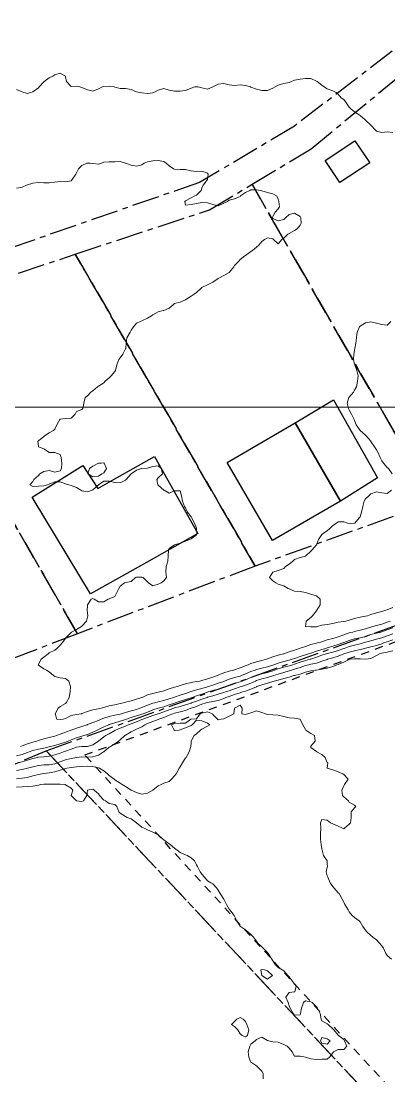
# Model space of a CAD drawing. Header units: centimetres. Extents: x 0 to 642158, y -847 to 649707.
# Drawn here: x 617676.7 to 617710.4, y 621026 to 621122.8 of the extents above; entities that cross this region are included whole.
import ezdxf

# ---------------------------------------------------------------- set-up
doc = ezdxf.new("R2010")
doc.units = ezdxf.units.CM
doc.header["$MEASUREMENT"] = 0
doc.linetypes.add('CENTERX2', pattern=[4, 2.5, -0.5, 0.5, -0.5])
doc.linetypes.add('JIS_02_0.7', pattern=[1.35, 0.75, -0.6])
for name, color, linetype, lineweight in [('MEV_grille', 254, 'Continuous', 9), ('WAL_parcellaire agricole', 7, 'JIS_02_0.7', 25), ('WAL_topographie 0.5', 253, 'Continuous', 20)]:
    doc.layers.add(name, color=color, linetype=linetype, lineweight=lineweight)
doc.layers.add('SPW_batiments', color=7, linetype='Continuous')
doc.layers.add('SPW_parcellaire cadastral', color=7, linetype='CENTERX2', lineweight=25, true_color=0xff0542)

# ---------------------------------------------------------------- blocks, each defined once
blk = doc.blocks.new('*U114')
at = {"layer": 'MEV_grille', "transparency": 33554687}
blk.add_lwpolyline([(-1338.461, 0), (1338.461, 0)], dxfattribs=at)
blk = doc.blocks.new('*U115')
at = {"layer": 'MEV_grille', "color": 0, "linetype": 'ByBlock', "lineweight": -2, "transparency": 16777216}
blk.add_blockref('*U114', (0, -1300), dxfattribs=at)

msp = doc.modelspace()

# ---------------------------------------------------------------- linework, layer by layer
at = {"layer": 'SPW_batiments'}
for points in [[(617708.638, 621109.791), (617705.905, 621107.973), (617704.555, 621109.99), (617707.288, 621111.806), (617708.638, 621109.791)], [(617709.341, 621080.891), (617705.959, 621078.764), (617701.808, 621085.94), (617705.324, 621088.04), (617709.341, 621080.891)], [(617705.959, 621078.764), (617699.725, 621075.156), (617695.558, 621082.305), (617701.808, 621085.94), (617705.959, 621078.764)], [(617683.703, 621079.929), (617685.001, 621080.66), (617688.897, 621082.855), (617692.878, 621075.789), (617688.162, 621073.132), (617683.037, 621070.244), (617678.855, 621077.198), (617677.692, 621079.134), (617682.332, 621082.019), (617683.703, 621079.929)]]:
    msp.add_lwpolyline(points, dxfattribs=at)
at = {"layer": 'SPW_parcellaire cadastral'}
for points in [[(617635.583, 621112.981), (617645.679, 621116.604), (617716.839, 621144.166), (617719.631, 621138.983), (617725.689, 621128.22), (617727.662, 621124.82), (617713.866, 621122.462), (617701.727, 621113.15), (617693.035, 621107.997), (617647.2, 621092.057), (617645.539, 621095.061), (617635.583, 621112.981)], [(617731.613, 621083.475), (617714.568, 621078.692), (617697.844, 621107.823), (617703.278, 621111.089), (617711.737, 621118.049), (617731.613, 621083.475)], [(617681.64, 621101.414), (617693.949, 621105.471), (617697.844, 621107.823), (617714.568, 621078.692), (617698.133, 621072.797), (617681.64, 621101.414)], [(617681.64, 621101.414), (617698.133, 621072.797), (617681.831, 621066.598), (617665.044, 621095.831), (617681.64, 621101.414)], [(617665.044, 621095.831), (617681.831, 621066.598), (617665.465, 621060.264), (617648.491, 621089.942), (617665.044, 621095.831)], [(617783.06, 621052.299), (617824.366, 621016.028), (617823.177, 621011.472), (617816.096, 621001.449), (617790.775, 620954.35), (617787.593, 620940.336), (617787.517, 620940.003), (617678.966, 621055.851), (617718.844, 621070.16), (617752.33, 621080.15), (617767.153, 621066.773), (617783.06, 621052.299)], [(617779.335, 620865.112), (617603.182, 621024.128), (617678.966, 621055.851), (617787.517, 620940.003), (617786.573, 620935.843), (617785.945, 620887.089), (617785.928, 620885.787), (617779.335, 620865.112)]]:
    msp.add_lwpolyline(points, dxfattribs=at)
at = {"layer": 'WAL_parcellaire agricole'}
msp.add_lwpolyline([(617711.348, 621023.973), (617682.511, 621055.47), (617712.232, 621066.306), (617752.064, 621078.644), (617761.967, 621069.104), (617779.177, 621054.814), (617799.846, 621036.234), (617822.223, 621016.236), (617800.306, 620927.942), (617776.245, 620953.259), (617751.353, 620981.853), (617711.348, 621023.973)], dxfattribs=at)
at = {"layer": 'WAL_topographie 0.5'}
for points in [[(617676.25, 621116.526), (617676.75, 621116.314), (617676.926, 621116.25), (617677.25, 621116.142), (617677.54, 621116.25), (617677.75, 621116.319), (617678.25, 621116.668), (617678.332, 621116.75), (617678.75, 621117.219), (617678.783, 621117.25), (617679.25, 621117.602), (617679.574, 621117.75), (617679.75, 621117.852), (617680.25, 621118.015), (617680.731, 621117.75), (617680.75, 621117.679), (617680.838, 621117.25), (617681.25, 621116.783), (617681.75, 621116.828), (617682.042, 621116.75), (617682.25, 621116.71), (617682.75, 621116.474), (617683.25, 621116.371), (617683.75, 621116.583), (617684.136, 621116.75), (617684.25, 621116.79), (617684.75, 621116.834), (617685.191, 621116.75), (617685.25, 621116.738), (617685.75, 621116.62), (617686.25, 621116.611), (617686.75, 621116.505), (617687.25, 621116.308), (617687.568, 621116.25), (617687.75, 621116.213), (617688.25, 621116.146), (617688.75, 621116.208), (617688.845, 621116.25), (617689.25, 621116.448), (617689.75, 621116.601), (617690.25, 621116.461), (617690.75, 621116.355), (617691.25, 621116.368), (617691.75, 621116.427), (617692.25, 621116.653), (617692.6, 621116.75), (617692.75, 621116.775), (617692.9, 621116.75), (617693.25, 621116.68), (617693.75, 621116.556), (617694.25, 621116.75), (617694.25, 621116.75), (617694.75, 621117.005), (617695.25, 621117.055), (617695.75, 621116.931), (617696.25, 621116.895), (617696.75, 621116.948), (617697.25, 621116.891), (617697.714, 621116.75), (617697.75, 621116.737), (617698.25, 621116.546), (617698.75, 621116.419), (617699.25, 621116.425), (617699.75, 621116.635), (617699.956, 621116.75), (617700.25, 621116.909), (617700.75, 621117.056), (617701.25, 621117.161), (617701.462, 621117.25), (617701.75, 621117.359), (617702.25, 621117.48), (617702.75, 621117.53), (617703.25, 621117.527), (617703.75, 621117.293), (617703.81, 621117.25), (617704.25, 621116.917), (617704.454, 621116.75), (617704.75, 621116.572), (617705.25, 621116.384), (617705.573, 621116.25), (617705.75, 621116.1), (617706.009, 621115.75), (617706.25, 621115.595), (617706.509, 621115.25), (617706.75, 621114.912), (617706.909, 621114.75), (617707.25, 621114.481), (617707.593, 621114.25), (617707.75, 621114.119), (617708.206, 621113.75), (617708.25, 621113.707), (617708.735, 621113.25), (617708.75, 621113.234), (617709.191, 621112.75), (617709.25, 621112.699), (617709.75, 621112.568), (617710.25, 621112.63), (617710.75, 621112.56)], [(617676.25, 621107.457), (617676.75, 621107.563), (617677.174, 621107.75), (617677.25, 621107.773), (617677.75, 621107.931), (617678.25, 621107.974), (617678.75, 621107.954), (617679.25, 621107.955), (617679.75, 621108.025), (617680.25, 621108.079), (617680.75, 621108.054), (617681.25, 621108.142), (617681.365, 621108.25), (617681.689, 621108.75), (617681.75, 621108.868), (617681.923, 621109.25), (617682.25, 621109.559), (617682.697, 621109.75), (617682.75, 621109.765), (617683, 621109.75), (617683.25, 621109.735), (617683.75, 621109.669), (617684.028, 621109.75), (617684.25, 621109.842), (617684.75, 621109.896), (617685.25, 621109.873), (617685.75, 621109.905), (617686.25, 621109.758), (617686.266, 621109.75), (617686.75, 621109.583), (617687.25, 621109.487), (617687.75, 621109.615), (617687.968, 621109.75), (617688.25, 621109.891), (617688.75, 621109.982), (617689.25, 621110.003), (617689.75, 621109.912), (617689.983, 621109.75), (617690.25, 621109.519), (617690.65, 621109.25), (617690.75, 621109.21), (617691.25, 621109.191), (617691.75, 621109.182), (617692.25, 621109.05), (617692.75, 621109.004), (617693.25, 621109.032), (617693.75, 621108.845), (617693.833, 621108.75), (617693.75, 621108.25), (617693.75, 621108.25), (617693.372, 621107.75), (617693.25, 621107.469), (617693.167, 621107.25), (617692.75, 621106.823), (617692.592, 621106.75), (617692.25, 621106.595), (617691.75, 621106.303), (617691.672, 621106.25), (617691.75, 621105.893), (617692.25, 621105.971), (617692.75, 621106.065), (617693.25, 621106.145), (617693.75, 621106.13), (617694.25, 621105.965), (617694.75, 621105.841), (617695.25, 621106.093), (617695.583, 621106.25), (617695.75, 621106.356), (617696.25, 621106.477), (617696.75, 621106.709), (617696.785, 621106.75), (617697.25, 621107.057), (617697.645, 621107.25), (617697.75, 621107.299), (617698.25, 621107.325), (617698.625, 621107.25), (617698.75, 621107.217), (617699.25, 621107.08), (617699.75, 621106.934), (617700.096, 621106.75), (617700.25, 621106.484), (617700.317, 621106.25), (617700.35, 621105.75), (617700.25, 621105.583), (617699.974, 621105.25), (617699.75, 621104.868), (617699.687, 621104.75), (617699.75, 621104.679), (617700.25, 621104.455), (617700.75, 621104.604), (617700.902, 621104.75), (617701.25, 621105.052), (617701.75, 621105.187), (617702.25, 621104.873), (617702.32, 621104.75), (617702.336, 621104.25), (617702.25, 621104.083), (617701.97, 621103.75), (617701.75, 621103.595), (617701.25, 621103.319), (617701.141, 621103.25), (617700.75, 621102.871), (617700.59, 621102.75), (617700.25, 621102.364), (617699.825, 621102.75), (617699.75, 621102.813), (617699.25, 621102.924), (617698.976, 621102.75), (617698.75, 621102.587), (617698.454, 621102.25), (617698.25, 621102.068), (617697.885, 621101.75), (617697.75, 621101.643), (617697.25, 621101.29), (617697.18, 621101.25), (617696.75, 621100.913), (617696.6, 621100.75), (617696.25, 621100.361), (617696.178, 621100.25), (617695.792, 621099.75), (617695.75, 621099.718), (617695.25, 621099.446), (617694.862, 621099.25), (617694.75, 621099.183), (617694.25, 621098.829), (617694.079, 621098.75), (617693.75, 621098.592), (617693.25, 621098.361), (617693.137, 621098.25), (617692.75, 621097.897), (617692.542, 621097.75), (617692.25, 621097.558), (617691.771, 621097.25), (617691.75, 621097.234), (617691.25, 621097.024), (617690.75, 621096.896), (617690.604, 621096.75), (617690.25, 621096.454), (617689.75, 621096.259), (617689.7, 621096.25), (617689.25, 621096.114), (617688.75, 621095.833), (617688.639, 621095.75), (617688.25, 621095.536), (617687.75, 621095.304), (617687.575, 621095.25), (617687.25, 621095.069), (617686.963, 621094.75), (617686.75, 621094.435), (617686.656, 621094.25), (617686.364, 621093.75), (617686.288, 621093.25), (617686.267, 621092.75), (617686.25, 621092.726), (617686.006, 621092.25), (617685.75, 621091.911), (617685.628, 621091.75), (617685.437, 621091.25), (617685.325, 621090.75), (617685.25, 621090.653), (617684.937, 621090.25), (617684.75, 621090.067), (617684.379, 621089.75), (617684.25, 621089.621), (617683.75, 621089.297), (617683.687, 621089.25), (617683.25, 621088.888), (617683.076, 621088.75), (617682.75, 621088.409), (617682.555, 621088.25), (617682.417, 621087.75), (617682.341, 621087.25), (617682.25, 621087.167), (617681.75, 621086.972), (617681.621, 621086.75), (617681.25, 621086.379), (617680.75, 621086.324), (617680.25, 621086.269), (617680.224, 621086.25), (617679.929, 621085.75), (617679.75, 621085.361), (617679.65, 621085.25), (617679.25, 621085.028), (617678.815, 621084.75), (617678.75, 621084.696), (617678.25, 621084.295), (617678.187, 621084.25), (617678.25, 621083.75), (617678.25, 621083.75), (617678.75, 621083.552), (617679.207, 621083.25), (617679.25, 621083.229), (617679.75, 621083.218), (617680.25, 621083.023), (617680.335, 621082.75), (617680.417, 621082.25), (617680.357, 621081.75), (617680.25, 621081.546), (617679.75, 621081.407), (617679.25, 621081.569), (617678.75, 621081.471), (617678.385, 621081.25), (617678.25, 621081.103), (617677.821, 621080.75), (617677.75, 621080.568), (617677.458, 621080.25), (617677.75, 621080.091), (617678.25, 621080.125), (617678.75, 621080.149), (617679.076, 621080.25), (617679.25, 621080.317), (617679.75, 621080.527), (617680.25, 621080.52), (617680.75, 621080.355), (617681.05, 621080.25), (617681.25, 621080.179), (617681.75, 621079.994), (617682.158, 621079.75), (617682.25, 621079.704), (617682.75, 621079.596), (617683.175, 621079.75), (617683.25, 621079.806), (617683.75, 621080.25), (617683.75, 621080.25), (617684.25, 621080.599), (617684.75, 621080.577), (617685.25, 621080.464), (617685.75, 621080.432), (617686.25, 621080.687), (617686.306, 621080.75), (617686.75, 621081.25), (617686.75, 621081.25), (617687.25, 621081.607), (617687.694, 621081.75), (617687.75, 621081.763), (617688.25, 621081.773), (617688.75, 621081.944), (617689.25, 621082.008), (617689.526, 621081.75), (617689.632, 621081.25), (617689.25, 621080.889), (617689.111, 621080.75), (617689.217, 621080.25), (617689.25, 621080.214), (617689.75, 621079.769), (617689.783, 621079.75), (617690.25, 621079.491), (617690.75, 621079.715), (617691.25, 621079.692), (617691.385, 621079.25), (617691.478, 621078.75), (617691.665, 621078.25), (617691.75, 621078.132), (617691.917, 621077.75), (617692.25, 621077.311), (617692.285, 621077.25), (617692.557, 621076.75), (617692.75, 621076.263), (617692.756, 621076.25), (617692.797, 621075.75), (617692.75, 621075.674), (617692.25, 621075.309), (617692.125, 621075.25), (617691.75, 621075.095), (617691.25, 621074.91), (617690.75, 621074.75), (617690.75, 621074.75), (617690.25, 621074.4), (617690.189, 621074.25), (617690.159, 621073.75), (617690.112, 621073.25), (617689.968, 621072.75), (617689.955, 621072.25), (617689.988, 621071.75), (617689.75, 621071.453), (617689.5, 621071.25), (617689.25, 621071.13), (617688.75, 621070.989), (617688.354, 621071.25), (617688.25, 621071.361), (617687.875, 621071.75), (617687.75, 621071.794), (617687.25, 621071.785), (617687.17, 621071.75), (617686.75, 621071.388), (617686.25, 621071.295), (617686.15, 621071.25), (617685.75, 621070.964), (617685.645, 621070.75), (617685.387, 621070.25), (617685.25, 621070), (617684.75, 621069.8), (617684.659, 621069.75), (617684.25, 621069.513), (617683.75, 621069.524), (617683.361, 621069.75), (617683.25, 621069.811), (617683.096, 621069.75), (617682.767, 621069.25), (617682.75, 621069.15), (617682.724, 621068.75), (617682.75, 621068.5), (617682.777, 621068.25), (617682.75, 621068.117), (617682.675, 621067.75), (617682.25, 621067.294), (617682.192, 621067.25), (617681.75, 621066.976), (617681.298, 621066.75), (617681.25, 621066.712), (617680.805, 621066.25), (617680.75, 621066.167), (617680.431, 621065.75), (617680.25, 621065.543), (617679.934, 621065.25), (617679.75, 621065.094), (617679.25, 621064.833), (617679.138, 621064.75), (617678.75, 621064.458), (617678.511, 621064.25), (617678.25, 621063.788), (617678.225, 621063.75), (617678.25, 621063.72), (617678.75, 621063.366), (617679, 621063.25), (617679.25, 621063.099), (617679.646, 621062.75), (617679.75, 621062.662), (617680.25, 621062.545), (617680.75, 621062.491), (617681.032, 621062.25), (617681.206, 621061.75), (617681.175, 621061.25), (617681.083, 621060.75), (617680.806, 621060.25), (617680.75, 621060.204), (617680.25, 621059.933), (617680.067, 621059.75), (617679.786, 621059.25), (617679.934, 621058.75), (617680.25, 621058.717), (617680.511, 621058.75), (617680.75, 621058.832), (617681.25, 621059.085), (617681.75, 621059.18), (617682.214, 621059.25), (617682.25, 621059.261), (617682.75, 621059.454), (617683.25, 621059.598), (617683.75, 621059.702), (617684.014, 621059.75), (617684.25, 621059.832), (617684.75, 621059.969), (617685.25, 621060.074), (617685.75, 621060.184), (617686.051, 621060.25), (617686.25, 621060.318), (617686.75, 621060.449), (617687.25, 621060.585), (617687.75, 621060.746), (617687.761, 621060.75), (617688.25, 621060.98), (617688.75, 621061.125), (617689.25, 621061.227), (617689.354, 621061.25), (617689.75, 621061.366), (617690.25, 621061.531), (617690.75, 621061.685), (617690.995, 621061.75), (617691.25, 621061.837), (617691.75, 621061.985), (617692.25, 621062.106), (617692.75, 621062.196), (617693.064, 621062.25), (617693.25, 621062.298), (617693.75, 621062.444), (617694.25, 621062.609), (617694.675, 621062.75), (617694.75, 621062.784), (617695.25, 621062.993), (617695.75, 621063.152), (617696.138, 621063.25), (617696.25, 621063.291), (617696.75, 621063.473), (617697.25, 621063.66), (617697.491, 621063.75), (617697.75, 621063.863), (617698.25, 621064.019), (617698.75, 621064.136), (617699.157, 621064.25), (617699.25, 621064.284), (617699.75, 621064.472), (617700.25, 621064.621), (617700.734, 621064.75), (617700.75, 621064.756), (617701.25, 621064.926), (617701.75, 621065.098), (617702.211, 621065.25), (617702.25, 621065.264), (617702.75, 621065.43), (617703.25, 621065.598), (617703.75, 621065.731), (617703.837, 621065.75), (617704.25, 621065.859), (617704.75, 621066.021), (617705.25, 621066.165), (617705.547, 621066.25), (617705.75, 621066.317), (617706.25, 621066.493), (617706.75, 621066.665), (617707.088, 621066.75), (617707.25, 621066.799), (617707.75, 621066.912), (617708.25, 621067.052), (617708.75, 621067.209), (617708.913, 621067.25), (617709.25, 621067.353), (617709.75, 621067.479), (617710.25, 621067.654), (617710.519, 621067.75)], [(617710.559, 621095.25), (617710.25, 621094.911), (617709.75, 621094.952), (617709.25, 621095.087), (617708.75, 621095.199), (617708.25, 621095.099), (617707.75, 621094.807), (617707.686, 621094.75), (617707.5, 621094.25), (617707.433, 621093.75), (617707.35, 621093.25), (617707.275, 621092.75), (617707.25, 621092.583), (617707.194, 621092.25), (617707.155, 621091.75), (617707.25, 621091.321), (617707.266, 621091.25), (617707.471, 621090.75), (617707.569, 621090.25), (617707.52, 621089.75), (617707.415, 621089.25), (617707.25, 621088.932), (617707.147, 621088.75), (617706.75, 621088.307), (617706.71, 621088.25), (617706.578, 621087.75), (617706.695, 621087.25), (617706.75, 621087.146), (617706.978, 621086.75), (617707.206, 621086.25), (617707.25, 621086.163), (617707.408, 621085.75), (617707.75, 621085.25), (617707.75, 621085.25), (617708.25, 621084.803), (617708.315, 621084.75), (617708.743, 621084.25), (617708.75, 621084.24), (617709.086, 621083.75), (617709.25, 621083.471), (617709.382, 621083.25), (617709.607, 621082.75), (617709.75, 621082.457), (617709.894, 621082.25), (617710.25, 621081.83), (617710.358, 621081.75), (617710.694, 621081.25)], [(617684.075, 621081.25), (617683.75, 621081.033), (617683.25, 621081), (617682.779, 621081.25), (617682.939, 621081.75), (617683.25, 621081.979), (617683.75, 621082.238), (617684, 621082.25), (617684.25, 621082.256), (617684.27, 621082.25), (617684.5, 621081.75), (617684.25, 621081.367), (617684.075, 621081.25)], [(617710.647, 621079.75), (617710.25, 621079.463), (617709.75, 621079.51), (617709.25, 621079.598), (617708.75, 621079.412), (617708.567, 621079.25), (617708.25, 621078.962), (617708.135, 621078.75), (617707.997, 621078.25), (617707.894, 621077.75), (617707.75, 621077.326), (617707.712, 621077.25), (617707.266, 621076.75), (617707.25, 621076.733), (617706.75, 621076.708), (617706.611, 621076.75), (617706.25, 621076.857), (617705.75, 621076.863), (617705.583, 621076.75), (617705.25, 621076.51), (617704.979, 621076.25), (617704.75, 621076.021), (617704.302, 621075.75), (617704.25, 621075.705), (617703.938, 621075.25), (617703.75, 621074.75), (617703.75, 621074.75), (617703.344, 621074.25), (617703.25, 621074.163), (617702.793, 621073.75), (617702.75, 621073.722), (617702.25, 621073.592), (617701.75, 621073.394), (617701.586, 621073.25), (617701.25, 621072.971), (617700.906, 621072.75), (617700.75, 621072.575), (617700.25, 621072.382), (617699.75, 621072.25), (617699.75, 621072.25), (617699.462, 621071.75), (617699.75, 621071.437), (617700.015, 621071.25), (617700.25, 621071.132), (617700.75, 621070.985), (617701.15, 621070.75), (617701.25, 621070.706), (617701.75, 621070.51), (617702.25, 621070.454), (617702.75, 621070.382), (617703.107, 621070.25), (617703.25, 621070.214), (617703.75, 621070.058), (617704.083, 621069.75), (617704.095, 621069.25), (617703.8, 621068.75), (617703.75, 621068.697), (617703.396, 621068.25), (617703.25, 621068.075), (617702.817, 621067.75), (617702.75, 621067.25), (617703.25, 621067.224), (617703.75, 621067.239), (617703.838, 621067.25), (617704.25, 621067.382), (617704.75, 621067.432), (617705.25, 621067.538), (617705.75, 621067.642), (617706.25, 621067.71), (617706.461, 621067.75), (617706.75, 621067.846), (617707.25, 621067.999), (617707.75, 621068.101), (617708.25, 621068.204), (617708.422, 621068.25), (617708.75, 621068.368), (617709.25, 621068.509), (617709.75, 621068.638), (617710.123, 621068.75), (617710.25, 621068.799), (617710.75, 621068.997)], [(617676.611, 621056.25), (617676.75, 621056.298), (617677.25, 621056.497), (617677.75, 621056.653), (617678.115, 621056.75), (617678.25, 621056.793), (617678.75, 621056.938), (617679.25, 621057.067), (617679.75, 621057.198), (617679.905, 621057.25), (617680.25, 621057.383), (617680.75, 621057.573), (617681.247, 621057.75), (617681.25, 621057.751), (617681.75, 621057.927), (617682.25, 621058.092), (617682.72, 621058.25), (617682.75, 621058.261), (617683.25, 621058.439), (617683.75, 621058.642), (617684.01, 621058.75), (617684.25, 621058.845), (617684.75, 621059.003), (617685.25, 621059.109), (617685.75, 621059.217), (617685.869, 621059.25), (617686.25, 621059.371), (617686.75, 621059.514), (617687.25, 621059.65), (617687.571, 621059.75), (617687.75, 621059.82), (617688.25, 621060.04), (617688.75, 621060.21), (617688.937, 621060.25), (617689.25, 621060.332), (617689.75, 621060.468), (617690.25, 621060.627), (617690.653, 621060.75), (617690.75, 621060.787), (617691.25, 621060.96), (617691.75, 621061.115), (617692.169, 621061.25), (617692.25, 621061.281), (617692.75, 621061.445), (617693.25, 621061.578), (617693.75, 621061.72), (617693.856, 621061.75), (617694.25, 621061.882), (617694.75, 621062.044), (617695.25, 621062.226), (617695.314, 621062.25), (617695.75, 621062.433), (617696.25, 621062.582), (617696.75, 621062.712), (617696.865, 621062.75), (617697.25, 621062.902), (617697.75, 621063.126), (617698.119, 621063.25), (617698.25, 621063.299), (617698.75, 621063.419), (617699.25, 621063.561), (617699.75, 621063.72), (617699.845, 621063.75), (617700.25, 621063.896), (617700.75, 621064.048), (617701.25, 621064.176), (617701.521, 621064.25), (617701.75, 621064.33), (617702.25, 621064.518), (617702.75, 621064.672), (617703.038, 621064.75), (617703.25, 621064.822), (617703.75, 621064.992), (617704.25, 621065.145), (617704.624, 621065.25), (617704.75, 621065.293), (617705.25, 621065.457), (617705.75, 621065.612), (617706.173, 621065.75), (617706.25, 621065.779), (617706.75, 621065.974), (617707.25, 621066.13), (617707.75, 621066.224), (617707.87, 621066.25), (617708.25, 621066.347), (617708.75, 621066.509), (617709.25, 621066.648), (617709.659, 621066.75), (617709.75, 621066.775), (617710.25, 621066.955), (617710.75, 621067.143)], [(617676.25, 621055.378), (617676.75, 621055.521), (617677.25, 621055.692), (617677.412, 621055.75), (617677.75, 621055.874), (617678.25, 621055.996), (617678.75, 621056.095), (617679.25, 621056.216), (617679.371, 621056.25), (617679.75, 621056.351), (617680.25, 621056.493), (617680.75, 621056.661), (617680.977, 621056.75), (617681.25, 621056.86), (617681.75, 621057.048), (617682.25, 621057.197), (617682.42, 621057.25), (617682.75, 621057.353), (617683.25, 621057.55), (617683.64, 621057.75), (617683.75, 621057.8), (617684.25, 621058.041), (617684.712, 621058.25), (617684.75, 621058.266), (617685.25, 621058.429), (617685.75, 621058.56), (617686.25, 621058.722), (617686.328, 621058.75), (617686.75, 621058.897), (617687.25, 621059.054), (617687.75, 621059.214), (617687.851, 621059.25), (617688.25, 621059.413), (617688.75, 621059.613), (617689.227, 621059.75), (617689.25, 621059.757), (617689.75, 621059.901), (617690.25, 621060.072), (617690.75, 621060.234), (617690.805, 621060.25), (617691.25, 621060.399), (617691.75, 621060.552), (617692.25, 621060.713), (617692.358, 621060.75), (617692.75, 621060.894), (617693.25, 621061.059), (617693.75, 621061.224), (617693.833, 621061.25), (617694.25, 621061.383), (617694.75, 621061.52), (617695.25, 621061.686), (617695.425, 621061.75), (617695.75, 621061.879), (617696.25, 621062.049), (617696.75, 621062.189), (617696.944, 621062.25), (617697.25, 621062.356), (617697.75, 621062.574), (617698.181, 621062.75), (617698.25, 621062.779), (617698.75, 621062.906), (617699.25, 621063.033), (617699.75, 621063.198), (617699.903, 621063.25), (617700.25, 621063.375), (617700.75, 621063.529), (617701.25, 621063.661), (617701.574, 621063.75), (617701.75, 621063.803), (617702.25, 621063.979), (617702.75, 621064.141), (617703.169, 621064.25), (617703.25, 621064.274), (617703.75, 621064.431), (617704.25, 621064.612), (617704.651, 621064.75), (617704.75, 621064.783), (617705.25, 621064.916), (617705.75, 621065.064), (617706.25, 621065.233), (617706.301, 621065.25), (617706.75, 621065.411), (617707.25, 621065.557), (617707.75, 621065.68), (617708.029, 621065.75), (617708.25, 621065.806), (617708.75, 621065.941), (617709.25, 621066.08), (617709.75, 621066.223), (617709.825, 621066.25), (617710.25, 621066.4), (617710.75, 621066.595)], [(617676.402, 621054.75), (617676.75, 621054.836), (617677.25, 621054.984), (617677.75, 621055.148), (617678.19, 621055.25), (617678.25, 621055.264), (617678.75, 621055.315), (617679.25, 621055.362), (617679.75, 621055.48), (617680.25, 621055.651), (617680.541, 621055.75), (617680.75, 621055.822), (617681.25, 621056.002), (617681.75, 621056.173), (617682.25, 621056.248), (617682.393, 621056.25), (617682.75, 621056.257), (617683.25, 621056.402), (617683.75, 621056.747), (617683.754, 621056.75), (617684.25, 621057.12), (617684.438, 621057.25), (617684.75, 621057.419), (617685.25, 621057.705), (617685.331, 621057.75), (617685.75, 621057.916), (617686.25, 621058.123), (617686.525, 621058.25), (617686.75, 621058.336), (617687.25, 621058.512), (617687.75, 621058.714), (617687.831, 621058.75), (617688.25, 621058.907), (617688.75, 621059.086), (617689.221, 621059.25), (617689.25, 621059.26), (617689.75, 621059.429), (617690.25, 621059.608), (617690.66, 621059.75), (617690.75, 621059.781), (617691.25, 621059.927), (617691.75, 621060.07), (617692.25, 621060.23), (617692.301, 621060.25), (617692.75, 621060.417), (617693.25, 621060.593), (617693.718, 621060.75), (617693.75, 621060.761), (617694.25, 621060.91), (617694.75, 621061.042), (617695.25, 621061.195), (617695.406, 621061.25), (617695.75, 621061.37), (617696.25, 621061.549), (617696.75, 621061.709), (617696.874, 621061.75), (617697.25, 621061.867), (617697.75, 621062.069), (617698.154, 621062.25), (617698.25, 621062.291), (617698.75, 621062.441), (617699.25, 621062.569), (617699.75, 621062.728), (617699.813, 621062.75), (617700.25, 621062.894), (617700.75, 621063.047), (617701.25, 621063.19), (617701.45, 621063.25), (617701.75, 621063.33), (617702.25, 621063.489), (617702.75, 621063.664), (617703.062, 621063.75), (617703.25, 621063.796), (617703.75, 621063.908), (617704.25, 621064.064), (617704.75, 621064.242), (617704.774, 621064.25), (617705.25, 621064.376), (617705.75, 621064.534), (617706.25, 621064.744), (617706.263, 621064.75), (617706.75, 621064.912), (617707.25, 621065.037), (617707.75, 621065.14), (617708.198, 621065.25), (617708.25, 621065.261), (617708.75, 621065.378), (617709.25, 621065.52), (617709.75, 621065.679), (617709.932, 621065.75), (617710.25, 621065.854), (617710.75, 621066.044)], [(617676.25, 621054.038), (617676.75, 621054.133), (617677.242, 621054.25), (617677.25, 621054.252), (617677.75, 621054.384), (617678.25, 621054.504), (617678.75, 621054.559), (617679.25, 621054.577), (617679.75, 621054.666), (617679.976, 621054.75), (617680.25, 621054.857), (617680.75, 621055.026), (617681.25, 621055.15), (617681.75, 621055.25), (617681.75, 621055.25), (617682.25, 621055.297), (617682.75, 621055.274), (617683.25, 621055.299), (617683.75, 621055.456), (617684.218, 621055.75), (617684.25, 621055.774), (617684.75, 621056.174), (617684.856, 621056.25), (617685.25, 621056.501), (617685.596, 621056.75), (617685.75, 621056.853), (617686.19, 621057.25), (617686.25, 621057.284), (617686.75, 621057.579), (617687.052, 621057.75), (617687.25, 621057.824), (617687.75, 621058.05), (617688.023, 621058.25), (617688.25, 621058.348), (617688.75, 621058.532), (617689.25, 621058.723), (617689.301, 621058.75), (617689.75, 621058.915), (617690.25, 621059.122), (617690.592, 621059.25), (617690.75, 621059.297), (617691.25, 621059.42), (617691.75, 621059.564), (617692.248, 621059.75), (617692.25, 621059.751), (617692.75, 621059.928), (617693.25, 621060.117), (617693.654, 621060.25), (617693.75, 621060.278), (617694.25, 621060.372), (617694.75, 621060.482), (617695.25, 621060.666), (617695.454, 621060.75), (617695.75, 621060.841), (617696.25, 621061.009), (617696.75, 621061.185), (617696.963, 621061.25), (617697.25, 621061.322), (617697.75, 621061.493), (617698.25, 621061.729), (617698.298, 621061.75), (617698.75, 621061.893), (617699.25, 621062.051), (617699.75, 621062.212), (617699.864, 621062.25), (617700.25, 621062.348), (617700.75, 621062.483), (617701.25, 621062.611), (617701.689, 621062.75), (617701.75, 621062.764), (617702.25, 621062.893), (617702.75, 621063.056), (617703.25, 621063.192), (617703.62, 621063.25), (617703.75, 621063.262), (617704.25, 621063.33), (617704.75, 621063.445), (617705.25, 621063.592), (617705.628, 621063.75), (617705.75, 621063.785), (617706.25, 621063.976), (617706.75, 621064.232), (617706.82, 621064.25), (617707.25, 621064.302), (617707.75, 621064.286), (617708.25, 621064.261), (617708.75, 621064.333), (617709.25, 621064.584), (617709.531, 621064.75), (617709.75, 621064.811), (617710.25, 621064.911), (617710.75, 621065.035)], [(617676.25, 621053.276), (617676.75, 621053.338), (617677.25, 621053.418), (617677.75, 621053.544), (617678.25, 621053.682), (617678.567, 621053.75), (617678.75, 621053.786), (617679.25, 621053.848), (617679.75, 621053.925), (617680.25, 621054.064), (617680.75, 621054.222), (617680.872, 621054.25), (617681.25, 621054.324), (617681.75, 621054.386), (617682.25, 621054.422), (617682.75, 621054.43), (617683.25, 621054.402), (617683.75, 621054.293), (617683.853, 621054.25), (617684.25, 621054.025), (617684.578, 621053.75), (617684.75, 621053.587), (617685.195, 621053.25), (617685.25, 621053.201), (617685.75, 621052.875), (617685.95, 621052.75), (617686.25, 621052.569), (617686.75, 621052.255), (617686.757, 621052.25), (617687.25, 621052.022), (617687.75, 621051.872), (617688.25, 621051.975), (617688.744, 621052.25), (617688.75, 621052.255), (617689.25, 621052.633), (617689.521, 621052.75), (617689.75, 621052.893), (617690.25, 621053.029), (617690.471, 621053.25), (617690.75, 621053.55), (617690.873, 621053.75), (617691.174, 621054.25), (617691.25, 621054.398), (617691.459, 621054.75), (617691.75, 621055.198), (617691.807, 621055.25), (617692.067, 621055.75), (617692.225, 621056.25), (617692.25, 621056.583), (617692.273, 621056.75), (617692.544, 621057.25), (617692.75, 621057.396), (617693.119, 621057.75), (617693.25, 621057.833), (617693.75, 621058.125), (617693.97, 621058.25), (617693.75, 621058.375), (617693.25, 621058.616), (617692.75, 621058.655), (617692.345, 621058.25), (617692.25, 621058.167), (617691.75, 621057.972), (617691.25, 621057.763), (617691.15, 621057.75), (617690.75, 621057.726), (617690.705, 621057.75), (617690.464, 621058.25), (617690.75, 621058.353), (617691.25, 621058.383), (617691.75, 621058.379), (617692.228, 621058.75), (617692.25, 621058.755), (617692.75, 621058.772), (617693.098, 621059.25), (617693.25, 621059.311), (617693.75, 621059.431), (617694.227, 621059.25), (617694.25, 621059.173), (617694.673, 621058.75), (617694.75, 621058.697), (617695, 621058.75), (617695.25, 621058.778), (617695.75, 621059.042), (617696.185, 621059.25), (617696.25, 621059.75), (617696.25, 621059.75), (617696.75, 621060.033), (617696.931, 621059.75), (617696.917, 621059.25), (617697.25, 621059.194), (617697.426, 621059.25), (617697.75, 621059.35), (617698.25, 621059.529), (617698.75, 621059.378), (617699.083, 621059.25), (617699.25, 621059.199), (617699.75, 621059.165), (617700.25, 621059.123), (617700.75, 621058.99), (617701.25, 621058.869), (617701.75, 621058.837), (617702.25, 621058.75), (617702.25, 621058.75), (617702.5, 621058.25), (617702.75, 621057.813), (617702.79, 621057.75), (617703.25, 621057.431), (617703.575, 621057.25), (617703.641, 621056.75), (617703.25, 621056.276), (617703.224, 621056.25), (617703.25, 621056.167), (617703.75, 621055.788), (617703.775, 621055.75), (617704.25, 621055.5), (617704.567, 621055.25), (617704.75, 621054.792), (617704.792, 621054.75), (617704.75, 621054.25), (617705.25, 621054.114), (617705.75, 621053.92), (617706.167, 621053.75), (617706.25, 621053.687), (617706.67, 621053.25), (617706.315, 621052.75), (617706.25, 621052.632), (617706.083, 621052.25), (617706.153, 621051.75), (617706.25, 621051.625), (617706.678, 621051.25), (617706.75, 621051.135), (617707.25, 621050.875), (617707.357, 621050.75), (617707.25, 621050.613), (617706.942, 621050.25), (617706.925, 621049.75), (617706.868, 621049.25), (617706.75, 621049.129), (617706.319, 621048.75), (617706.25, 621048.705), (617706.139, 621048.75), (617705.75, 621048.925), (617705.25, 621049.156), (617705.056, 621049.25), (617704.75, 621049.482), (617704.25, 621049.554), (617704.131, 621049.25), (617704.143, 621048.75), (617704.132, 621048.25), (617704.121, 621047.75), (617704.182, 621047.25), (617704.25, 621046.875), (617704.268, 621046.75), (617704.412, 621046.25), (617704.733, 621045.75), (617704.75, 621045.5), (617704.762, 621045.25), (617704.75, 621045.166), (617704.658, 621044.75), (617704.75, 621044.393), (617704.785, 621044.25), (617705.014, 621043.75), (617705.25, 621043.396), (617705.38, 621043.25), (617705.75, 621042.833), (617705.841, 621042.75), (617706.098, 621042.25), (617706.25, 621041.958), (617706.361, 621041.75), (617706.652, 621041.25), (617706.75, 621041.088), (617707.037, 621040.75), (617707.25, 621040.573), (617707.669, 621040.25), (617707.75, 621040.164), (617707.992, 621039.75), (617708.25, 621039.39), (617708.383, 621039.25), (617708.75, 621038.899), (617708.917, 621038.75), (617709.25, 621038.5), (617709.514, 621038.25), (617709.75, 621037.978), (617709.907, 621037.75), (617710.123, 621037.25), (617710.25, 621037.079), (617710.625, 621036.75)], [(617676.25, 621052.506), (617676.75, 621052.534), (617677.25, 621052.575), (617677.75, 621052.621), (617678.25, 621052.712), (617678.432, 621052.75), (617678.75, 621052.792), (617679.25, 621052.801), (617679.75, 621052.788), (617680.25, 621052.78), (617680.708, 621052.75), (617680.75, 621052.731), (617681.25, 621052.432), (617681.417, 621052.25), (617681.25, 621051.75), (617681.75, 621051.25), (617681.75, 621051.25), (617682.25, 621051.216), (617682.375, 621051.25), (617682.702, 621051.75), (617682.75, 621052.25), (617682.75, 621052.25), (617683.25, 621052.337), (617683.375, 621052.25), (617683.75, 621051.895), (617683.85, 621051.75), (617684.25, 621051.335), (617684.395, 621051.25), (617684.75, 621051.034), (617685.25, 621050.936), (617685.445, 621050.75), (617685.63, 621050.25), (617685.75, 621050.148), (617686.25, 621049.819), (617686.405, 621049.75), (617686.75, 621049.628), (617687.25, 621049.25), (617687.25, 621049.25), (617687.75, 621048.837), (617687.947, 621048.75), (617688.25, 621048.608), (617688.75, 621048.388), (617689.044, 621048.25), (617689.25, 621048.136), (617689.677, 621047.75), (617689.75, 621047.69), (617690.25, 621047.323), (617690.349, 621047.25), (617690.75, 621046.933), (617690.967, 621046.75), (617691.25, 621046.537), (617691.75, 621046.323), (617691.887, 621046.25), (617692.25, 621046.034), (617692.574, 621045.75), (617692.75, 621045.394), (617692.831, 621045.25), (617693.091, 621044.75), (617693.25, 621044.552), (617693.475, 621044.25), (617693.75, 621043.94), (617694.074, 621043.75), (617694.25, 621043.657), (617694.62, 621043.25), (617694.75, 621043.083), (617694.929, 621042.75), (617695.25, 621042.25), (617695.25, 621042.25), (617695.502, 621041.75), (617695.75, 621041.324), (617695.801, 621041.25), (617696.201, 621040.75), (617696.25, 621040.669), (617696.455, 621040.25), (617696.75, 621039.777), (617696.779, 621039.75), (617697.25, 621039.417), (617697.468, 621039.25), (617697.75, 621039.015), (617697.969, 621038.75), (617698.25, 621038.381), (617698.348, 621038.25), (617698.75, 621037.883), (617698.88, 621037.75), (617699.25, 621037.355), (617699.326, 621037.25), (617699.653, 621036.75), (617699.75, 621036.575), (617699.978, 621036.25), (617700.25, 621035.968), (617700.603, 621035.75), (617700.75, 621035.665), (617701.121, 621035.25), (617701.25, 621035.115), (617701.53, 621034.75), (617701.75, 621034.445), (617701.885, 621034.25), (617701.764, 621033.75), (617701.75, 621033.739), (617701.25, 621033.669), (617700.933, 621033.25), (617701.145, 621032.75), (617701.25, 621032.454), (617701.344, 621032.25), (617701.618, 621031.75), (617701.75, 621031.603), (617702.25, 621031.646), (617702.299, 621031.75), (617702.375, 621032.25), (617702.552, 621032.75), (617702.75, 621032.931), (617703.25, 621032.833), (617703.345, 621032.75), (617703.75, 621032.369), (617703.843, 621032.25), (617704.089, 621031.75), (617704.171, 621031.25), (617704.25, 621031.092), (617704.75, 621030.821), (617704.829, 621030.75), (617705.25, 621030.35), (617705.336, 621030.25), (617705.75, 621029.767), (617705.767, 621029.75), (617706.25, 621029.358), (617706.339, 621029.25), (617706.542, 621028.75), (617706.25, 621028.446), (617705.75, 621028.461), (617705.318, 621028.25), (617705.25, 621028.15), (617704.964, 621027.75), (617704.75, 621027.577), (617704.25, 621027.556), (617703.75, 621027.524), (617703.25, 621027.593), (617702.75, 621027.75), (617702.75, 621027.75), (617702.25, 621027.854), (617701.75, 621027.841), (617701.525, 621028.25), (617701.25, 621028.573), (617701.073, 621028.75), (617700.75, 621028.907), (617700.25, 621029.119), (617699.75, 621029.162), (617699.375, 621029.25), (617699.25, 621029.288), (617698.75, 621029.583), (617698.25, 621029.375), (617698.139, 621029.25), (617697.75, 621028.932), (617697.632, 621028.75), (617697.491, 621028.25), (617697.55, 621027.75), (617697.75, 621027.295), (617697.8, 621027.25), (617698.25, 621026.95), (617698.481, 621026.75), (617698.75, 621026.458), (617698.854, 621026.25), (617698.865, 621025.75)], [(617699.25, 621034.893), (617699.719, 621035.25), (617699.25, 621035.667), (617699, 621035.75), (617698.75, 621035.791), (617698.667, 621035.75), (617698.75, 621035.25), (617698.75, 621035.25), (617699.25, 621034.893)], [(617697.25, 621029.613), (617697.417, 621029.75), (617697.542, 621030.25), (617697.383, 621030.75), (617697.25, 621031.036), (617697.036, 621031.25), (617696.75, 621031.393), (617696.464, 621031.25), (617696.25, 621031.036), (617695.964, 621030.75), (617696.25, 621030.568), (617696.541, 621030.25), (617696.75, 621029.893), (617696.95, 621029.75), (617697.25, 621029.613)], [(617704.75, 621028.927), (617705, 621029.25), (617704.75, 621029.427), (617704.25, 621029.555), (617704.113, 621029.25), (617704.25, 621029.021), (617704.75, 621028.927)]]:
    msp.add_lwpolyline(points, dxfattribs=at)

# ---------------------------------------------------------------- block references
at = {"layer": 'MEV_grille', "transparency": 33554687}
msp.add_blockref('*U115', (616669.481, 622387.381), dxfattribs=at)

doc.saveas('drawing.dxf')
